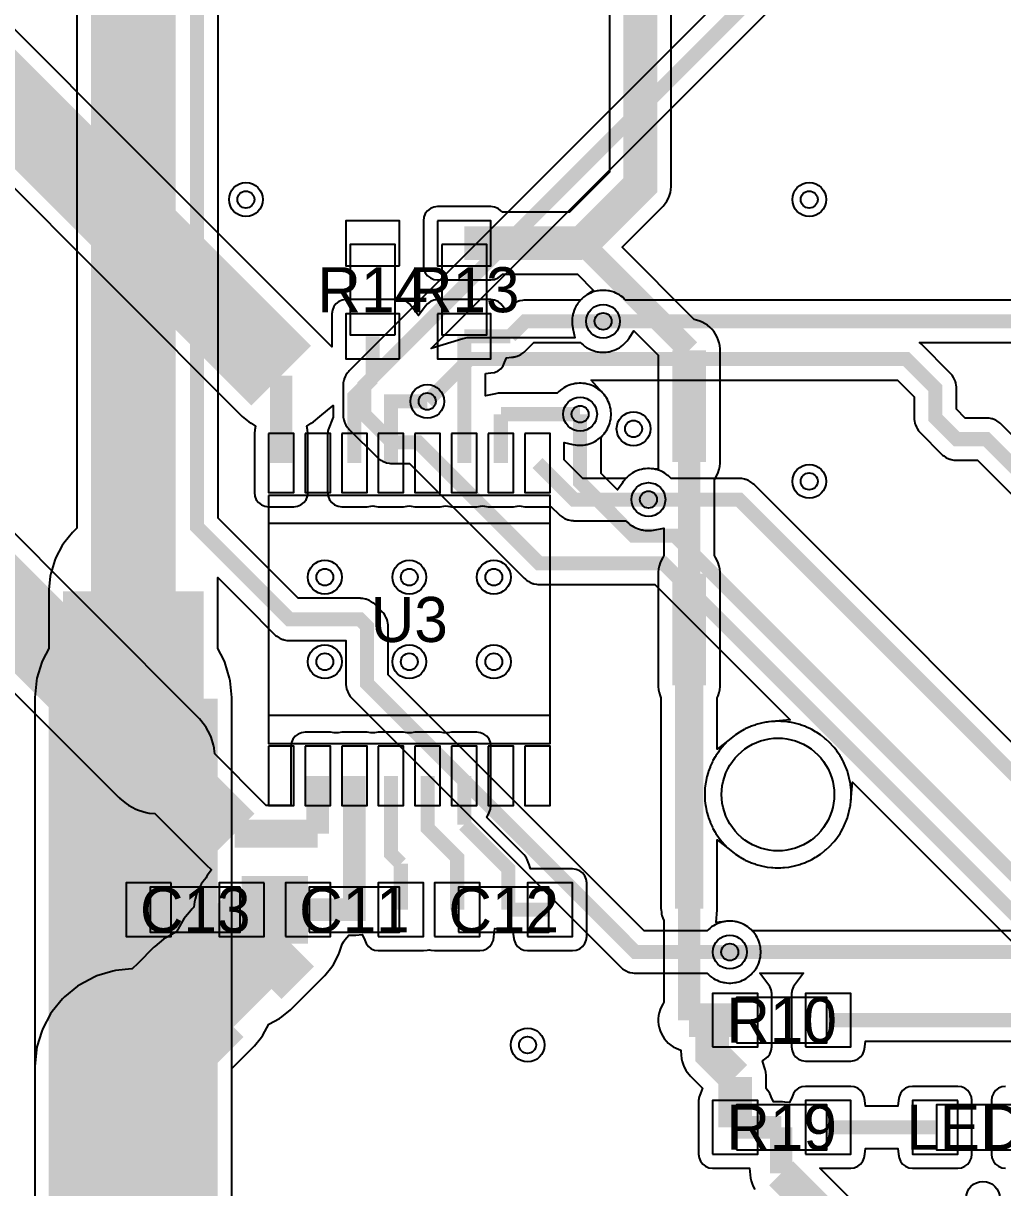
# Model space of a CAD drawing. Header units: millimetres. Extents: x -74 to 74, y -33 to 26.
# Drawn here: x -28.95 to -11.57, y -22.53 to -1.87 of the extents above; entities that cross this region are included whole.
import ezdxf
from ezdxf.enums import TextEntityAlignment as Align

# ---------------------------------------------------------------- set-up
doc = ezdxf.new("R2010")
doc.units = ezdxf.units.MM
for name, color, linetype in [('COBRE_BAIXO', 7, 'Continuous'), ('COBRE_CIMA', 7, 'Continuous'), ('CORPOS_CIMA', 7, 'Continuous'), ('FUROS', 7, 'Continuous'), ('PADS_CIMA', 7, 'Continuous'), ('PLANO_GND_BAIXO', 7, 'Continuous'), ('PLANO_GND_CIMA', 7, 'Continuous'), ('REFS_CIMA', 7, 'Continuous'), ('VIAS', 7, 'Continuous')]:
    doc.layers.add(name, color=color, linetype=linetype)

msp = doc.modelspace()

# ---------------------------------------------------------------- linework, layer by layer
at = {"layer": 'COBRE_BAIXO'}
for points, const_width in [([(-9.01, -20.247), (-9.01, -20.03), (-17.585, -11.455), (-19.793, -11.455), (-21.941, -9.307), (-22.407, -9.307), (-22.9, -8.814), (-22.9, -8.303), (-4.774, 9.823)], 0.25), ([(-16.411, -18.351), (-18.086, -18.351), (-22.85, -13.587), (-22.85, -12.573), (-22.973, -12.45), (-24.226, -12.45), (-25.868, -10.808), (-25.868, 1.93)], 0.25), ([(-27, -11.949), (-27, -0.505)], 1.5), ([(-27, -11.949), (-27, -0.505)], 1.5), ([(-18.66, -7.16), (-9.142, -7.16), (-3.202, -13.1), (18.204, -13.1), (21.376, -16.272)], 0.25), ([(-5.891, -15.217), (-11.857, -9.251), (-12.386, -9.251), (-12.762, -8.875), (-12.762, -8.346), (-13.281, -7.827), (-21.027, -7.827), (-21.781, -8.581)], 0.25), ([(-5.781, -15.327), (-11.857, -9.251), (-12.386, -9.251), (-12.762, -8.875), (-12.762, -8.346), (-13.281, -7.827), (-21.027, -7.827), (-21.781, -8.581)], 0.25), ([(-5.952, -22.753), (-5.952, -22.396), (-17.383, -10.965), (-18.121, -10.965), (-19.068, -10.018), (-19.068, -8.808)], 0.25), ([(-17.855, -10.323), (-16.246, -10.323), (-3.262, -23.307), (-2.988, -23.307), (0.402, -26.697), (0.402, -26.902)], 0.25), ([(-27, -13.856), (-27, -11.949)], 2.5), ([(-27, -13.856), (-27, -11.949)], 2.5), ([(-27, -25.3), (-27, -13.856)], 3), ([(-27, -25.3), (-27, -13.856)], 3)]:
    msp.add_lwpolyline(points, dxfattribs=dict(at, const_width=const_width))
at = {"layer": 'COBRE_CIMA'}
for points, const_width in [([(-21.72, 9.718), (-18.931, 9.718), (-17.999, 8.786), (-17.999, -4.744), (-19.03, -5.775)], 0.6), ([(-24.375, -8.125), (-35.04, 2.54), (-35.6, 2.54)], 1.5), ([(-26.55, -14.9), (-30.6, -10.85), (-30.6, -4.48), (-35.08, 0), (-35.6, 0)], 1.5), ([(-19.03, -5.775), (-21.125, -5.775)], 0.6), ([(-17.132, -7.673), (-19.03, -5.775)], 0.4), ([(-18.66, -7.16), (-20.043, -7.16), (-20.308, -7.425)], 0.25), ([(-22.75, -7.425), (-22.75, -8.167)], 0.25), ([(-21.125, -7.425), (-20.308, -7.425)], 0.25), ([(-21.125, -9.675), (-21.125, -7.425)], 0.25), ([(-17.132, -9.654), (-17.132, -7.673)], 0.6), ([(-24.375, -9.675), (-24.375, -8.125)], 0.4), ([(-23.075, -9.675), (-23.075, -8.492), (-22.75, -8.167)], 0.25), ([(-21.781, -8.581), (-22.425, -8.581), (-22.425, -9.675)], 0.25), ([(-20.475, -8.808), (-19.068, -8.808)], 0.25), ([(-20.475, -9.675), (-20.475, -8.808)], 0.25), ([(-17.132, -11.635), (-17.132, -9.654)], 0.4), ([(-19.825, -9.675), (-19.177, -10.323), (-17.855, -10.323)], 0.25), ([(-17.132, -13.617), (-17.132, -11.635)], 0.6), ([(-17.132, -17.579), (-17.132, -13.617)], 0.5), ([(-25.2, -16.25), (-26.55, -14.9)], 1), ([(-23.075, -15.225), (-23.075, -17.6), (-23.9, -17.6)], 0.4), ([(-23.725, -15.225), (-23.725, -16.25)], 0.4), ([(-22.425, -15.225), (-22.425, -16.608), (-22.25, -16.783)], 0.25), ([(-21.775, -15.225), (-21.775, -16.153), (-21.25, -16.678), (-21.25, -17.6)], 0.25), ([(-21.125, -15.225), (-21.125, -16.092)], 0.25), ([(-23.725, -16.25), (-25.2, -16.25)], 0.5), ([(-21.125, -16.092), (-20.342, -16.875), (-20.342, -17.6)], 0.25), ([(-22.25, -17.6), (-22.25, -16.783)], 0.25), ([(-25.075, -18.475), (-24.5, -17.9)], 2), ([(-25.075, -18.475), (-25.075, -17.6)], 1.2), ([(-23.9, -17.6), (-25.075, -17.6)], 1.2), ([(-25.75, -19.15), (-24.5, -17.9)], 1.5), ([(-19.6, -17.6), (-20.342, -17.6)], 0.25), ([(-17.132, -19.56), (-17.132, -17.579)], 0.4), ([(-26.038, -19.438), (-25.075, -18.475)], 1.5), ([(-27, -20.4), (-25.75, -19.15)], 2), ([(-2.744, -19.69), (-4.083, -18.351), (-16.411, -18.351)], 0.25), ([(-27, -20.4), (-26.038, -19.438)], 2), ([(-27, -25.3), (-27, -20.4)], 3), ([(-27, -25.3), (-27, -20.4)], 3), ([(-16.723, -19.56), (-17.132, -19.56)], 0.6), ([(-16.723, -19.56), (-16.723, -20.16), (-16.315, -20.568)], 0.6), ([(-16.315, -19.56), (-16.723, -19.56)], 0.6), ([(-14.665, -19.56), (-13.923, -19.56)], 0.25), ([(-3.31, -20.256), (-4.006, -19.56), (-13.923, -19.56)], 0.25), ([(-16.315, -21.014), (-16.315, -20.568)], 0.6), ([(-16.315, -21.014), (-16.315, -21.46)], 0.6), ([(-16.315, -21.46), (-15.498, -21.46)], 0.4), ([(-15.498, -22.277), (-15.498, -21.46)], 0.4), ([(-14.665, -21.46), (-12.765, -21.46)], 0.25), ([(-12.955, -23.373), (-14.402, -23.373), (-15.498, -22.277)], 0.6)]:
    msp.add_lwpolyline(points, dxfattribs=dict(at, const_width=const_width))
at = {"layer": 'CORPOS_CIMA'}
for points in [[(-22.35, -7.4), (-22.35, -5.8), (-23.15, -5.8), (-23.15, -7.4)], [(-21.525, -5.8), (-21.525, -7.4), (-20.725, -7.4), (-20.725, -5.8)], [(-24.6, -10.25), (-24.6, -14.65), (-19.6, -14.65), (-19.6, -10.25)], [(-25.1, -17.2), (-26.7, -17.2), (-26.7, -18), (-25.1, -18)], [(-23.875, -18), (-22.275, -18), (-22.275, -17.2), (-23.875, -17.2)], [(-21.225, -18), (-19.625, -18), (-19.625, -17.2), (-21.225, -17.2)], [(-16.29, -19.96), (-14.69, -19.96), (-14.69, -19.16), (-16.29, -19.16)], [(-16.29, -21.86), (-14.69, -21.86), (-14.69, -21.06), (-16.29, -21.06)], [(-11.14, -21.06), (-12.74, -21.06), (-12.74, -21.86), (-11.14, -21.86)]]:
    msp.add_lwpolyline(points, close=True, dxfattribs=at)
at = {"layer": 'FUROS'}
msp.add_lwpolyline([(-14.556, -15.556), (-14.559, -15.634), (-14.568, -15.712), (-14.584, -15.789), (-14.605, -15.865), (-14.632, -15.939), (-14.665, -16.01), (-14.703, -16.078), (-14.747, -16.144), (-14.796, -16.205), (-14.849, -16.263), (-14.907, -16.316), (-14.968, -16.365), (-15.034, -16.409), (-15.102, -16.447), (-15.173, -16.48), (-15.247, -16.507), (-15.323, -16.528), (-15.4, -16.544), (-15.478, -16.553), (-15.556, -16.556), (-15.634, -16.553), (-15.712, -16.544), (-15.789, -16.528), (-15.865, -16.507), (-15.939, -16.48), (-16.01, -16.447), (-16.078, -16.409), (-16.144, -16.365), (-16.205, -16.316), (-16.263, -16.263), (-16.316, -16.205), (-16.365, -16.144), (-16.409, -16.078), (-16.447, -16.01), (-16.48, -15.939), (-16.507, -15.865), (-16.528, -15.789), (-16.544, -15.712), (-16.553, -15.634), (-16.556, -15.556), (-16.553, -15.478), (-16.544, -15.4), (-16.528, -15.323), (-16.507, -15.247), (-16.48, -15.173), (-16.447, -15.102), (-16.409, -15.034), (-16.365, -14.968), (-16.316, -14.907), (-16.263, -14.849), (-16.205, -14.796), (-16.144, -14.747), (-16.078, -14.703), (-16.01, -14.665), (-15.939, -14.632), (-15.865, -14.605), (-15.789, -14.584), (-15.712, -14.568), (-15.634, -14.559), (-15.556, -14.556), (-15.478, -14.559), (-15.4, -14.568), (-15.323, -14.584), (-15.247, -14.605), (-15.173, -14.632), (-15.102, -14.665), (-15.034, -14.703), (-14.968, -14.747), (-14.907, -14.796), (-14.849, -14.849), (-14.796, -14.907), (-14.747, -14.968), (-14.703, -15.034), (-14.665, -15.102), (-14.632, -15.173), (-14.605, -15.247), (-14.584, -15.323), (-14.568, -15.4), (-14.559, -15.478)], close=True, dxfattribs=at)
at = {"layer": 'PADS_CIMA'}
for points in [[(-22.275, -6.175), (-22.275, -5.375), (-23.225, -5.375), (-23.225, -6.175)], [(-21.6, -5.375), (-21.6, -6.175), (-20.65, -6.175), (-20.65, -5.375)], [(-22.275, -7.825), (-22.275, -7.025), (-23.225, -7.025), (-23.225, -7.825)], [(-21.6, -7.025), (-21.6, -7.825), (-20.65, -7.825), (-20.65, -7.025)], [(-24.6, -9.15), (-24.6, -10.2), (-24.15, -10.2), (-24.15, -9.15)], [(-23.95, -9.15), (-23.95, -10.2), (-23.5, -10.2), (-23.5, -9.15)], [(-23.3, -9.15), (-23.3, -10.2), (-22.85, -10.2), (-22.85, -9.15)], [(-22.65, -9.15), (-22.65, -10.2), (-22.2, -10.2), (-22.2, -9.15)], [(-22, -9.15), (-22, -10.2), (-21.55, -10.2), (-21.55, -9.15)], [(-21.35, -9.15), (-21.35, -10.2), (-20.9, -10.2), (-20.9, -9.15)], [(-20.7, -9.15), (-20.7, -10.2), (-20.25, -10.2), (-20.25, -9.15)], [(-20.05, -9.15), (-20.05, -10.2), (-19.6, -10.2), (-19.6, -9.15)], [(-24.6, -10.75), (-24.6, -14.15), (-19.6, -14.15), (-19.6, -10.75)], [(-24.6, -14.7), (-24.6, -15.75), (-24.15, -15.75), (-24.15, -14.7)], [(-23.95, -14.7), (-23.95, -15.75), (-23.5, -15.75), (-23.5, -14.7)], [(-23.3, -14.7), (-23.3, -15.75), (-22.85, -15.75), (-22.85, -14.7)], [(-22.65, -14.7), (-22.65, -15.75), (-22.2, -15.75), (-22.2, -14.7)], [(-22, -14.7), (-22, -15.75), (-21.55, -15.75), (-21.55, -14.7)], [(-21.35, -14.7), (-21.35, -15.75), (-20.9, -15.75), (-20.9, -14.7)], [(-20.7, -14.7), (-20.7, -15.75), (-20.25, -15.75), (-20.25, -14.7)], [(-20.05, -14.7), (-20.05, -15.75), (-19.6, -15.75), (-19.6, -14.7)], [(-26.325, -17.125), (-27.125, -17.125), (-27.125, -18.075), (-26.325, -18.075)], [(-24.675, -17.125), (-25.475, -17.125), (-25.475, -18.075), (-24.675, -18.075)], [(-24.3, -18.075), (-23.5, -18.075), (-23.5, -17.125), (-24.3, -17.125)], [(-22.65, -18.075), (-21.85, -18.075), (-21.85, -17.125), (-22.65, -17.125)], [(-21.65, -18.075), (-20.85, -18.075), (-20.85, -17.125), (-21.65, -17.125)], [(-20, -18.075), (-19.2, -18.075), (-19.2, -17.125), (-20, -17.125)], [(-16.715, -20.035), (-15.915, -20.035), (-15.915, -19.085), (-16.715, -19.085)], [(-15.065, -20.035), (-14.265, -20.035), (-14.265, -19.085), (-15.065, -19.085)], [(-16.715, -21.935), (-15.915, -21.935), (-15.915, -20.985), (-16.715, -20.985)], [(-15.065, -21.935), (-14.265, -21.935), (-14.265, -20.985), (-15.065, -20.985)], [(-12.365, -20.985), (-13.165, -20.985), (-13.165, -21.935), (-12.365, -21.935)]]:
    msp.add_lwpolyline(points, close=True, dxfattribs=at)
at = {"layer": 'PLANO_GND_BAIXO'}
for points in [[(-9.142, -6.785), (-18.254, -6.785), (-18.283, -6.76), (-18.306, -6.74), (-18.312, -6.734), (-18.312, -6.734), (-18.338, -6.714), (-18.371, -6.692), (-18.399, -6.676), (-18.435, -6.659), (-18.465, -6.646), (-18.502, -6.633), (-18.534, -6.625), (-18.534, -6.625), (-18.553, -6.621), (-18.572, -6.617), (-18.572, -6.617), (-18.604, -6.613), (-18.605, -6.613), (-18.644, -6.611), (-18.676, -6.611), (-18.715, -6.613), (-18.716, -6.613), (-18.748, -6.617), (-18.748, -6.617), (-18.767, -6.621), (-18.786, -6.625), (-18.786, -6.625), (-18.818, -6.633), (-18.855, -6.646), (-18.885, -6.659), (-18.921, -6.676), (-18.949, -6.692), (-18.982, -6.714), (-19.008, -6.734), (-19.037, -6.76), (-19.06, -6.783), (-19.086, -6.812), (-19.106, -6.838), (-19.128, -6.871), (-19.144, -6.899), (-19.161, -6.935), (-19.174, -6.965), (-19.186, -7.002), (-19.195, -7.034), (-19.195, -7.034), (-19.199, -7.053), (-19.203, -7.072), (-19.203, -7.072), (-19.207, -7.104), (-19.207, -7.104), (-19.209, -7.144), (-19.209, -7.176), (-19.207, -7.215), (-19.207, -7.216), (-19.203, -7.248), (-19.195, -7.286), (-19.195, -7.287), (-19.162, -7.452), (-21.027, -7.452), (-21.027, -7.452), (-21.039, -7.453), (-21.052, -7.453), (-21.052, -7.453), (-21.076, -7.456), (-21.076, -7.456), (-21.124, -7.465), (-21.124, -7.465), (-21.127, -7.466), (-21.147, -7.472), (-21.148, -7.473), (-21.712, -7.645), (-4.796, 9.271)], [(-25.25, -23.967), (-25.25, -13.856), (-25.25, -13.856), (-25.251, -13.832), (-25.251, -13.832), (-25.28, -13.539), (-25.29, -13.491), (-25.29, -13.491), (-25.375, -13.209), (-25.394, -13.164), (-25.5, -12.965), (-25.5, -11.949), (-25.5, -11.706), (-25.002, -12.205), (-24.491, -12.715), (-24.491, -12.715), (-24.473, -12.732), (-24.454, -12.747), (-24.454, -12.747), (-24.413, -12.774), (-24.392, -12.786), (-24.346, -12.805), (-24.346, -12.805), (-24.336, -12.808), (-24.323, -12.812), (-24.323, -12.812), (-24.275, -12.821), (-24.275, -12.821), (-24.251, -12.824), (-24.25, -12.824), (-24.238, -12.824), (-24.226, -12.825), (-24.226, -12.825), (-23.225, -12.825), (-23.225, -13.587), (-23.225, -13.587), (-23.224, -13.599), (-23.224, -13.611), (-23.224, -13.612), (-23.221, -13.636), (-23.221, -13.636), (-23.212, -13.684), (-23.212, -13.684), (-23.208, -13.697), (-23.205, -13.707), (-23.205, -13.707), (-23.186, -13.753), (-23.174, -13.774), (-23.147, -13.815), (-23.147, -13.815), (-23.132, -13.834), (-23.115, -13.852), (-23.115, -13.852), (-18.351, -18.616), (-18.351, -18.616), (-18.333, -18.633), (-18.314, -18.648), (-18.314, -18.648), (-18.273, -18.675), (-18.252, -18.687), (-18.206, -18.706), (-18.206, -18.706), (-18.196, -18.709), (-18.183, -18.713), (-18.183, -18.713), (-18.135, -18.722), (-18.135, -18.722), (-18.111, -18.725), (-18.11, -18.725), (-18.098, -18.725), (-18.086, -18.726), (-18.086, -18.726), (-16.817, -18.726), (-16.788, -18.751), (-16.765, -18.771), (-16.759, -18.777), (-16.759, -18.777), (-16.733, -18.797), (-16.7, -18.819), (-16.672, -18.835), (-16.636, -18.852), (-16.606, -18.865), (-16.569, -18.878), (-16.537, -18.886), (-16.537, -18.886), (-16.518, -18.89), (-16.499, -18.894), (-16.499, -18.894), (-16.467, -18.898), (-16.466, -18.898), (-16.427, -18.901), (-16.395, -18.901), (-16.355, -18.898), (-16.355, -18.898), (-16.323, -18.894), (-16.323, -18.894), (-16.304, -18.89), (-16.285, -18.886), (-16.285, -18.886), (-16.253, -18.878), (-16.216, -18.865), (-16.186, -18.852), (-16.15, -18.835), (-16.122, -18.819), (-16.09, -18.797), (-16.064, -18.777), (-16.034, -18.751), (-16.011, -18.728), (-15.985, -18.698), (-15.965, -18.672), (-15.943, -18.64), (-15.927, -18.612), (-15.91, -18.576), (-15.897, -18.546), (-15.884, -18.509), (-15.876, -18.477), (-15.876, -18.477), (-15.872, -18.458), (-15.868, -18.439), (-15.868, -18.439), (-15.864, -18.407), (-15.864, -18.407), (-15.861, -18.367), (-15.861, -18.335), (-15.864, -18.296), (-15.864, -18.295), (-15.868, -18.263), (-15.868, -18.263), (-15.872, -18.244), (-15.876, -18.225), (-15.876, -18.225), (-15.884, -18.193), (-15.897, -18.156), (-15.91, -18.126), (-15.927, -18.09), (-15.943, -18.062), (-15.965, -18.029), (-15.985, -18.003), (-16.011, -17.974), (-16.034, -17.951), (-16.064, -17.925), (-16.09, -17.905), (-16.122, -17.883), (-16.15, -17.867), (-16.186, -17.85), (-16.216, -17.837), (-16.253, -17.825), (-16.285, -17.816), (-16.285, -17.816), (-16.304, -17.812), (-16.323, -17.808), (-16.323, -17.808), (-16.355, -17.804), (-16.355, -17.804), (-16.395, -17.802), (-16.427, -17.802), (-16.466, -17.804), (-16.467, -17.804), (-16.499, -17.808), (-16.499, -17.808), (-16.518, -17.812), (-16.537, -17.816), (-16.537, -17.816), (-16.569, -17.825), (-16.606, -17.837), (-16.636, -17.85), (-16.672, -17.867), (-16.7, -17.883), (-16.733, -17.905), (-16.759, -17.925), (-16.759, -17.925), (-16.765, -17.931), (-16.788, -17.951), (-16.817, -17.976), (-17.931, -17.976), (-22.475, -13.432), (-22.475, -12.573), (-22.475, -12.573), (-22.476, -12.561), (-22.476, -12.549), (-22.476, -12.548), (-22.479, -12.524), (-22.479, -12.524), (-22.488, -12.476), (-22.488, -12.476), (-22.492, -12.463), (-22.495, -12.453), (-22.495, -12.453), (-22.514, -12.407), (-22.514, -12.407), (-22.526, -12.386), (-22.526, -12.385), (-22.547, -12.345), (-22.585, -12.308), (-22.708, -12.185), (-22.708, -12.185), (-22.726, -12.168), (-22.745, -12.153), (-22.745, -12.153), (-22.786, -12.126), (-22.807, -12.114), (-22.853, -12.095), (-22.853, -12.095), (-22.863, -12.092), (-22.876, -12.088), (-22.876, -12.088), (-22.924, -12.079), (-22.924, -12.079), (-22.948, -12.076), (-22.948, -12.076), (-22.961, -12.076), (-22.973, -12.075), (-22.973, -12.075), (-24.071, -12.075), (-25.493, -10.653), (-25.493, 1.524)], [(-14.486, 0.641), (-23.165, -8.038), (-23.165, -8.038), (-23.182, -8.056), (-23.197, -8.075), (-23.197, -8.075), (-23.224, -8.116), (-23.236, -8.137), (-23.255, -8.183), (-23.255, -8.183), (-23.258, -8.193), (-23.262, -8.206), (-23.262, -8.206), (-23.271, -8.254), (-23.271, -8.254), (-23.274, -8.278), (-23.274, -8.278), (-23.274, -8.291), (-23.275, -8.303), (-23.275, -8.303), (-23.275, -8.814), (-23.275, -8.814), (-23.274, -8.826), (-23.274, -8.838), (-23.274, -8.839), (-23.271, -8.863), (-23.271, -8.863), (-23.262, -8.911), (-23.262, -8.911), (-23.258, -8.924), (-23.255, -8.934), (-23.255, -8.934), (-23.236, -8.98), (-23.224, -9.001), (-23.197, -9.042), (-23.197, -9.042), (-23.182, -9.061), (-23.165, -9.079), (-23.165, -9.079), (-22.672, -9.572), (-22.672, -9.572), (-22.654, -9.589), (-22.635, -9.604), (-22.635, -9.604), (-22.594, -9.631), (-22.573, -9.643), (-22.527, -9.662), (-22.527, -9.662), (-22.517, -9.665), (-22.504, -9.669), (-22.504, -9.669), (-22.456, -9.678), (-22.456, -9.678), (-22.432, -9.681), (-22.431, -9.681), (-22.419, -9.681), (-22.407, -9.682), (-22.407, -9.682), (-22.096, -9.682), (-20.058, -11.72), (-20.058, -11.72), (-20.04, -11.737), (-20.021, -11.752), (-20.021, -11.752), (-19.98, -11.779), (-19.959, -11.791), (-19.913, -11.81), (-19.913, -11.81), (-19.903, -11.813), (-19.89, -11.817), (-19.89, -11.817), (-19.842, -11.826), (-19.842, -11.826), (-19.818, -11.829), (-19.817, -11.829), (-19.805, -11.829), (-19.793, -11.83), (-19.793, -11.83), (-17.74, -11.83), (-15.337, -14.233), (-15.665, -14.261), (-15.669, -14.261), (-15.67, -14.261), (-15.722, -14.267), (-15.748, -14.27), (-15.748, -14.27), (-15.771, -14.274), (-15.848, -14.289), (-15.848, -14.289), (-15.871, -14.295), (-15.871, -14.295), (-15.946, -14.316), (-15.947, -14.316), (-15.969, -14.323), (-16.043, -14.351), (-16.043, -14.351), (-16.052, -14.354), (-16.065, -14.36), (-16.136, -14.393), (-16.157, -14.403), (-16.225, -14.442), (-16.225, -14.442), (-16.233, -14.447), (-16.245, -14.454), (-16.245, -14.454), (-16.31, -14.498), (-16.33, -14.511), (-16.391, -14.56), (-16.409, -14.575), (-16.409, -14.575), (-16.413, -14.579), (-16.467, -14.629), (-16.467, -14.629), (-16.483, -14.645), (-16.483, -14.645), (-16.533, -14.698), (-16.537, -14.703), (-16.537, -14.703), (-16.552, -14.721), (-16.601, -14.782), (-16.614, -14.802), (-16.658, -14.867), (-16.658, -14.867), (-16.666, -14.879), (-16.67, -14.887), (-16.67, -14.887), (-16.709, -14.955), (-16.719, -14.976), (-16.752, -15.047), (-16.758, -15.06), (-16.761, -15.069), (-16.761, -15.069), (-16.788, -15.143), (-16.796, -15.165), (-16.796, -15.166), (-16.817, -15.241), (-16.817, -15.241), (-16.823, -15.264), (-16.823, -15.264), (-16.838, -15.341), (-16.842, -15.364), (-16.842, -15.364), (-16.851, -15.442), (-16.853, -15.466), (-16.853, -15.466), (-16.854, -15.505), (-16.856, -15.544), (-16.856, -15.544), (-16.856, -15.568), (-16.856, -15.568), (-16.854, -15.607), (-16.853, -15.646), (-16.853, -15.646), (-16.851, -15.67), (-16.842, -15.748), (-16.842, -15.748), (-16.838, -15.771), (-16.823, -15.848), (-16.823, -15.848), (-16.817, -15.871), (-16.817, -15.871), (-16.796, -15.946), (-16.796, -15.947), (-16.788, -15.969), (-16.761, -16.043), (-16.761, -16.043), (-16.758, -16.052), (-16.752, -16.065), (-16.719, -16.136), (-16.709, -16.157), (-16.67, -16.225), (-16.67, -16.225), (-16.666, -16.233), (-16.658, -16.245), (-16.658, -16.245), (-16.614, -16.31), (-16.601, -16.33), (-16.552, -16.391), (-16.537, -16.409), (-16.537, -16.409), (-16.533, -16.413), (-16.483, -16.467), (-16.483, -16.467), (-16.467, -16.483), (-16.467, -16.483), (-16.413, -16.533), (-16.409, -16.537), (-16.409, -16.537), (-16.391, -16.552), (-16.33, -16.601), (-16.31, -16.614), (-16.245, -16.658), (-16.245, -16.658), (-16.233, -16.666), (-16.225, -16.67), (-16.225, -16.67), (-16.157, -16.709), (-16.136, -16.719), (-16.065, -16.752), (-16.052, -16.758), (-16.043, -16.761), (-16.043, -16.761), (-15.969, -16.788), (-15.947, -16.796), (-15.946, -16.796), (-15.871, -16.817), (-15.871, -16.817), (-15.848, -16.823), (-15.848, -16.823), (-15.771, -16.838), (-15.748, -16.842), (-15.748, -16.842), (-15.67, -16.851), (-15.646, -16.853), (-15.646, -16.853), (-15.607, -16.854), (-15.568, -16.856), (-15.568, -16.856), (-15.544, -16.856), (-15.544, -16.856), (-15.505, -16.854), (-15.466, -16.853), (-15.466, -16.853), (-15.442, -16.851), (-15.364, -16.842), (-15.364, -16.842), (-15.341, -16.838), (-15.264, -16.823), (-15.264, -16.823), (-15.241, -16.817), (-15.241, -16.817), (-15.166, -16.796), (-15.165, -16.796), (-15.143, -16.788), (-15.069, -16.761), (-15.069, -16.761), (-15.06, -16.758), (-15.047, -16.752), (-14.976, -16.719), (-14.955, -16.709), (-14.887, -16.67), (-14.887, -16.67), (-14.879, -16.666), (-14.867, -16.658), (-14.867, -16.658), (-14.802, -16.614), (-14.782, -16.601), (-14.721, -16.552), (-14.703, -16.537), (-14.703, -16.537), (-14.698, -16.533), (-14.645, -16.483), (-14.645, -16.483), (-14.629, -16.467), (-14.629, -16.467), (-14.579, -16.413), (-14.575, -16.409), (-14.575, -16.409), (-14.56, -16.391), (-14.511, -16.33), (-14.498, -16.31), (-14.454, -16.245), (-14.454, -16.245), (-14.447, -16.233), (-14.442, -16.225), (-14.442, -16.225), (-14.403, -16.157), (-14.393, -16.136), (-14.36, -16.065), (-14.354, -16.052), (-14.351, -16.043), (-14.351, -16.043), (-14.323, -15.969), (-14.316, -15.947), (-14.316, -15.946), (-14.295, -15.871), (-14.295, -15.871), (-14.289, -15.848), (-14.289, -15.848), (-14.274, -15.771), (-14.27, -15.748), (-14.27, -15.748), (-14.261, -15.669), (-14.233, -15.338), (-9.529, -20.041)], [(-28, -0.505), (-28, -10.829), (-28.043, -10.871), (-28.077, -10.906), (-28.077, -10.906), (-28.077, -10.906), (-28.233, -11.096), (-28.26, -11.136), (-28.375, -11.352), (-28.394, -11.398), (-28.465, -11.632), (-28.465, -11.632), (-28.475, -11.68), (-28.499, -11.924), (-28.499, -11.924), (-28.5, -11.949), (-28.5, -11.949), (-28.5, -12.965), (-28.606, -13.164), (-28.625, -13.209), (-28.71, -13.491), (-28.71, -13.491), (-28.72, -13.539), (-28.749, -13.832), (-28.749, -13.832), (-28.75, -13.856), (-28.75, -13.856), (-28.75, -23.967)], [(-5.891, -14.687), (-11.592, -8.986), (-11.592, -8.986), (-11.61, -8.969), (-11.629, -8.954), (-11.629, -8.954), (-11.67, -8.927), (-11.691, -8.915), (-11.737, -8.896), (-11.737, -8.896), (-11.747, -8.893), (-11.76, -8.889), (-11.76, -8.889), (-11.808, -8.88), (-11.808, -8.88), (-11.832, -8.877), (-11.832, -8.877), (-11.845, -8.877), (-11.857, -8.876), (-11.857, -8.876), (-12.231, -8.876), (-12.387, -8.72), (-12.387, -8.346), (-12.387, -8.346), (-12.388, -8.334), (-12.388, -8.322), (-12.388, -8.321), (-12.391, -8.297), (-12.391, -8.297), (-12.4, -8.249), (-12.4, -8.249), (-12.404, -8.236), (-12.407, -8.226), (-12.407, -8.226), (-12.426, -8.18), (-12.438, -8.159), (-12.465, -8.118), (-12.465, -8.118), (-12.48, -8.099), (-12.497, -8.081), (-12.497, -8.081), (-13.016, -7.562), (-13.043, -7.535), (-9.297, -7.535)], [(-3.545, -22.494), (-15.981, -10.058), (-15.981, -10.058), (-15.999, -10.041), (-16.018, -10.026), (-16.018, -10.026), (-16.059, -9.999), (-16.08, -9.987), (-16.126, -9.968), (-16.126, -9.968), (-16.136, -9.965), (-16.149, -9.961), (-16.149, -9.961), (-16.197, -9.952), (-16.197, -9.952), (-16.221, -9.949), (-16.221, -9.949), (-16.234, -9.949), (-16.246, -9.948), (-16.246, -9.948), (-17.449, -9.948), (-17.478, -9.923), (-17.501, -9.903), (-17.507, -9.897), (-17.508, -9.897), (-17.534, -9.877), (-17.566, -9.855), (-17.594, -9.839), (-17.63, -9.822), (-17.66, -9.809), (-17.697, -9.796), (-17.729, -9.788), (-17.729, -9.788), (-17.748, -9.784), (-17.767, -9.78), (-17.767, -9.78), (-17.799, -9.776), (-17.799, -9.776), (-17.839, -9.774), (-17.871, -9.774), (-17.91, -9.776), (-17.911, -9.776), (-17.943, -9.78), (-17.943, -9.78), (-17.962, -9.784), (-17.981, -9.788), (-17.981, -9.788), (-18.013, -9.796), (-18.05, -9.809), (-18.08, -9.822), (-18.116, -9.839), (-18.144, -9.855), (-18.177, -9.877), (-18.203, -9.897), (-18.232, -9.923), (-18.255, -9.946), (-18.281, -9.976), (-18.301, -10.002), (-18.301, -10.002), (-18.323, -10.034), (-18.323, -10.036), (-18.402, -10.153), (-18.552, -10.004), (-18.693, -9.863), (-18.693, -9.214), (-18.668, -9.185), (-18.648, -9.162), (-18.642, -9.156), (-18.642, -9.155), (-18.622, -9.13), (-18.6, -9.097), (-18.584, -9.069), (-18.567, -9.033), (-18.554, -9.003), (-18.541, -8.966), (-18.533, -8.934), (-18.533, -8.934), (-18.529, -8.915), (-18.525, -8.896), (-18.525, -8.896), (-18.521, -8.864), (-18.521, -8.864), (-18.518, -8.824), (-18.518, -8.792), (-18.521, -8.752), (-18.521, -8.752), (-18.525, -8.72), (-18.525, -8.72), (-18.529, -8.701), (-18.533, -8.682), (-18.533, -8.682), (-18.541, -8.65), (-18.554, -8.613), (-18.567, -8.583), (-18.584, -8.547), (-18.6, -8.519), (-18.622, -8.486), (-18.642, -8.461), (-18.642, -8.46), (-18.668, -8.431), (-18.669, -8.43), (-18.869, -8.202), (-13.436, -8.202), (-13.436, -8.202), (-13.137, -8.501), (-13.137, -8.875), (-13.137, -8.875), (-13.136, -8.887), (-13.136, -8.899), (-13.136, -8.9), (-13.133, -8.924), (-13.133, -8.924), (-13.124, -8.972), (-13.124, -8.972), (-13.12, -8.985), (-13.117, -8.995), (-13.117, -8.995), (-13.098, -9.041), (-13.086, -9.062), (-13.059, -9.103), (-13.059, -9.103), (-13.044, -9.122), (-13.027, -9.14), (-13.027, -9.14), (-12.651, -9.516), (-12.651, -9.516), (-12.633, -9.533), (-12.614, -9.548), (-12.614, -9.548), (-12.573, -9.575), (-12.552, -9.587), (-12.506, -9.606), (-12.506, -9.606), (-12.496, -9.609), (-12.483, -9.613), (-12.483, -9.613), (-12.435, -9.622), (-12.435, -9.622), (-12.411, -9.625), (-12.411, -9.625), (-12.398, -9.625), (-12.386, -9.626), (-12.386, -9.626), (-12.012, -9.626), (-8.318, -13.32)]]:
    msp.add_lwpolyline(points, dxfattribs=at)
at = {"layer": 'PLANO_GND_CIMA'}
for points in [[(-4.083, -17.976), (-16.005, -17.976), (-16.034, -17.951), (-16.057, -17.931), (-16.063, -17.925), (-16.064, -17.925), (-16.09, -17.905), (-16.122, -17.883), (-16.15, -17.867), (-16.186, -17.85), (-16.216, -17.837), (-16.253, -17.825), (-16.285, -17.816), (-16.285, -17.816), (-16.304, -17.812), (-16.323, -17.808), (-16.323, -17.808), (-16.355, -17.804), (-16.355, -17.804), (-16.395, -17.802), (-16.427, -17.802), (-16.466, -17.804), (-16.484, -17.806), (-16.655, -17.828), (-16.633, -17.603), (-16.632, -17.579), (-16.632, -17.579), (-16.632, -16.362), (-16.392, -16.552), (-16.391, -16.552), (-16.33, -16.601), (-16.31, -16.614), (-16.245, -16.658), (-16.245, -16.658), (-16.233, -16.666), (-16.225, -16.67), (-16.225, -16.67), (-16.157, -16.709), (-16.136, -16.719), (-16.065, -16.752), (-16.052, -16.758), (-16.043, -16.761), (-16.043, -16.761), (-15.969, -16.788), (-15.947, -16.796), (-15.946, -16.796), (-15.871, -16.817), (-15.871, -16.817), (-15.848, -16.823), (-15.848, -16.823), (-15.771, -16.838), (-15.748, -16.842), (-15.748, -16.842), (-15.67, -16.851), (-15.646, -16.853), (-15.646, -16.853), (-15.607, -16.854), (-15.568, -16.856), (-15.568, -16.856), (-15.544, -16.856), (-15.544, -16.856), (-15.505, -16.854), (-15.466, -16.853), (-15.466, -16.853), (-15.442, -16.851), (-15.364, -16.842), (-15.364, -16.842), (-15.341, -16.838), (-15.264, -16.823), (-15.264, -16.823), (-15.241, -16.817), (-15.241, -16.817), (-15.166, -16.796), (-15.165, -16.796), (-15.143, -16.788), (-15.069, -16.761), (-15.069, -16.761), (-15.06, -16.758), (-15.047, -16.752), (-14.976, -16.719), (-14.955, -16.709), (-14.887, -16.67), (-14.887, -16.67), (-14.879, -16.666), (-14.867, -16.658), (-14.867, -16.658), (-14.802, -16.614), (-14.782, -16.601), (-14.721, -16.552), (-14.703, -16.537), (-14.703, -16.537), (-14.698, -16.533), (-14.645, -16.483), (-14.645, -16.483), (-14.629, -16.467), (-14.629, -16.467), (-14.579, -16.413), (-14.575, -16.409), (-14.575, -16.409), (-14.56, -16.391), (-14.511, -16.33), (-14.498, -16.31), (-14.454, -16.245), (-14.454, -16.245), (-14.447, -16.233), (-14.442, -16.225), (-14.442, -16.225), (-14.403, -16.157), (-14.393, -16.136), (-14.36, -16.065), (-14.354, -16.052), (-14.351, -16.043), (-14.351, -16.043), (-14.323, -15.969), (-14.316, -15.947), (-14.316, -15.946), (-14.295, -15.871), (-14.295, -15.871), (-14.289, -15.848), (-14.289, -15.848), (-14.274, -15.771), (-14.27, -15.748), (-14.27, -15.748), (-14.261, -15.67), (-14.259, -15.646), (-14.259, -15.646), (-14.258, -15.607), (-14.256, -15.568), (-14.256, -15.568), (-14.256, -15.544), (-14.256, -15.544), (-14.258, -15.505), (-14.259, -15.466), (-14.259, -15.466), (-14.261, -15.442), (-14.27, -15.364), (-14.27, -15.364), (-14.274, -15.341), (-14.289, -15.264), (-14.289, -15.264), (-14.295, -15.241), (-14.295, -15.241), (-14.316, -15.166), (-14.316, -15.165), (-14.323, -15.143), (-14.351, -15.069), (-14.351, -15.069), (-14.354, -15.06), (-14.36, -15.047), (-14.393, -14.976), (-14.403, -14.955), (-14.442, -14.887), (-14.442, -14.887), (-14.447, -14.879), (-14.454, -14.867), (-14.454, -14.867), (-14.498, -14.802), (-14.511, -14.782), (-14.56, -14.721), (-14.575, -14.703), (-14.575, -14.703), (-14.579, -14.698), (-14.629, -14.645), (-14.629, -14.645), (-14.645, -14.629), (-14.645, -14.629), (-14.698, -14.579), (-14.703, -14.575), (-14.703, -14.575), (-14.721, -14.56), (-14.782, -14.511), (-14.802, -14.498), (-14.867, -14.454), (-14.867, -14.454), (-14.879, -14.447), (-14.887, -14.442), (-14.887, -14.442), (-14.955, -14.403), (-14.976, -14.393), (-15.047, -14.36), (-15.06, -14.354), (-15.069, -14.351), (-15.069, -14.351), (-15.143, -14.323), (-15.165, -14.316), (-15.166, -14.316), (-15.241, -14.295), (-15.241, -14.295), (-15.264, -14.289), (-15.264, -14.289), (-15.341, -14.274), (-15.364, -14.27), (-15.364, -14.27), (-15.442, -14.261), (-15.466, -14.259), (-15.466, -14.259), (-15.505, -14.258), (-15.544, -14.256), (-15.544, -14.256), (-15.568, -14.256), (-15.568, -14.256), (-15.607, -14.258), (-15.646, -14.259), (-15.646, -14.259), (-15.67, -14.261), (-15.748, -14.27), (-15.748, -14.27), (-15.771, -14.274), (-15.848, -14.289), (-15.848, -14.289), (-15.871, -14.295), (-15.871, -14.295), (-15.946, -14.316), (-15.947, -14.316), (-15.969, -14.323), (-16.043, -14.351), (-16.043, -14.351), (-16.052, -14.354), (-16.065, -14.36), (-16.136, -14.393), (-16.157, -14.403), (-16.225, -14.442), (-16.225, -14.442), (-16.233, -14.447), (-16.245, -14.454), (-16.245, -14.454), (-16.31, -14.498), (-16.33, -14.511), (-16.391, -14.56), (-16.392, -14.56), (-16.632, -14.75), (-16.632, -13.844), (-16.632, -13.843), (-16.616, -13.804), (-16.599, -13.748), (-16.599, -13.748), (-16.589, -13.7), (-16.583, -13.641), (-16.582, -13.617), (-16.582, -13.616), (-16.582, -11.635), (-16.582, -11.635), (-16.583, -11.611), (-16.589, -11.552), (-16.589, -11.552), (-16.599, -11.504), (-16.616, -11.448), (-16.634, -11.403), (-16.662, -11.351), (-16.682, -11.314), (-16.682, -9.976), (-16.662, -9.939), (-16.634, -9.887), (-16.616, -9.841), (-16.599, -9.785), (-16.589, -9.737), (-16.589, -9.737), (-16.583, -9.679), (-16.582, -9.654), (-16.582, -9.654), (-16.582, -7.673), (-16.582, -7.673), (-16.583, -7.649), (-16.589, -7.59), (-16.599, -7.542), (-16.616, -7.486), (-16.634, -7.44), (-16.662, -7.388), (-16.662, -7.388), (-16.689, -7.348), (-16.727, -7.302), (-16.761, -7.268), (-16.807, -7.23), (-16.847, -7.203), (-16.848, -7.203), (-16.899, -7.175), (-16.945, -7.157), (-17.001, -7.139), (-17.041, -7.127), (-18.323, -5.846), (-17.61, -5.133), (-17.61, -5.133), (-17.594, -5.115), (-17.594, -5.115), (-17.556, -5.069), (-17.529, -5.029), (-17.529, -5.029), (-17.501, -4.977), (-17.483, -4.931), (-17.465, -4.875), (-17.456, -4.827), (-17.45, -4.769), (-17.449, -4.744), (-17.449, -4.744), (-17.449, 8.786)], [(-18.549, 4.735), (-18.549, -4.516), (-19.258, -5.225), (-20.438, -5.225), (-20.473, -5.199), (-20.473, -5.198), (-20.525, -5.159), (-20.525, -5.159), (-20.585, -5.133), (-20.65, -5.125), (-21.6, -5.125), (-21.665, -5.133), (-21.725, -5.159), (-21.777, -5.198), (-21.817, -5.25), (-21.841, -5.31), (-21.85, -5.375), (-21.85, -6.175), (-21.841, -6.24), (-21.817, -6.3), (-21.777, -6.352), (-21.725, -6.391), (-21.665, -6.417), (-21.6, -6.425), (-20.65, -6.425), (-20.585, -6.417), (-20.525, -6.391), (-20.525, -6.391), (-20.473, -6.352), (-20.473, -6.351), (-20.438, -6.325), (-19.116, -6.325), (-18.829, -6.612), (-18.948, -6.692), (-18.949, -6.692), (-18.982, -6.714), (-18.982, -6.714), (-19.008, -6.734), (-19.008, -6.734), (-19.014, -6.74), (-19.037, -6.76), (-19.066, -6.785), (-20.043, -6.785), (-20.043, -6.785), (-20.055, -6.786), (-20.067, -6.786), (-20.068, -6.786), (-20.092, -6.789), (-20.092, -6.789), (-20.14, -6.798), (-20.14, -6.798), (-20.153, -6.802), (-20.163, -6.805), (-20.163, -6.805), (-20.209, -6.824), (-20.23, -6.836), (-20.271, -6.863), (-20.271, -6.863), (-20.29, -6.878), (-20.294, -6.882), (-20.387, -6.96), (-20.473, -6.848), (-20.473, -6.848), (-20.473, -6.848), (-20.525, -6.809), (-20.585, -6.784), (-20.65, -6.775), (-21.6, -6.775), (-21.665, -6.784), (-21.725, -6.809), (-21.777, -6.848), (-21.817, -6.9), (-21.817, -6.9), (-21.938, -7.058), (-22.058, -6.9), (-22.058, -6.9), (-22.098, -6.848), (-22.15, -6.809), (-22.21, -6.784), (-22.275, -6.775), (-23.225, -6.775), (-23.29, -6.784), (-23.35, -6.809), (-23.402, -6.848), (-23.442, -6.9), (-23.466, -6.96), (-23.475, -7.025), (-23.475, -7.611), (-32.745, 1.66)], [(-29.6, -4.314), (-25.082, -8.832), (-25.082, -8.832), (-25.064, -8.848), (-25.064, -8.849), (-24.95, -8.942), (-24.91, -8.969), (-24.833, -9.02), (-24.841, -9.085), (-24.841, -9.085), (-24.85, -9.15), (-24.85, -9.15), (-24.85, -10.2), (-24.841, -10.265), (-24.817, -10.325), (-24.777, -10.377), (-24.725, -10.416), (-24.665, -10.441), (-24.6, -10.45), (-24.15, -10.45), (-24.085, -10.441), (-24.025, -10.416), (-23.973, -10.377), (-23.933, -10.325), (-23.909, -10.265), (-23.9, -10.2), (-23.9, -9.15), (-23.9, -9.15), (-23.909, -9.085), (-23.909, -9.085), (-23.917, -9.02), (-23.84, -8.969), (-23.8, -8.942), (-23.686, -8.849), (-23.45, -8.655), (-23.45, -8.86), (-23.541, -9.085), (-23.541, -9.085), (-23.541, -9.085), (-23.55, -9.15), (-23.55, -10.2), (-23.541, -10.265), (-23.517, -10.325), (-23.477, -10.377), (-23.425, -10.416), (-23.365, -10.441), (-23.3, -10.45), (-22.85, -10.45), (-22.785, -10.441), (-22.75, -10.437), (-22.715, -10.441), (-22.65, -10.45), (-22.2, -10.45), (-22.135, -10.441), (-22.1, -10.437), (-22.065, -10.441), (-22, -10.45), (-21.55, -10.45), (-21.485, -10.441), (-21.45, -10.437), (-21.415, -10.441), (-21.35, -10.45), (-20.9, -10.45), (-20.835, -10.441), (-20.8, -10.437), (-20.765, -10.441), (-20.7, -10.45), (-20.25, -10.45), (-20.185, -10.441), (-20.15, -10.437), (-20.115, -10.441), (-20.05, -10.45), (-19.6, -10.45), (-19.58, -10.45), (-19.442, -10.588), (-19.442, -10.588), (-19.424, -10.605), (-19.405, -10.62), (-19.405, -10.62), (-19.364, -10.647), (-19.343, -10.659), (-19.297, -10.678), (-19.297, -10.678), (-19.287, -10.681), (-19.274, -10.685), (-19.274, -10.685), (-19.226, -10.694), (-19.226, -10.694), (-19.202, -10.697), (-19.201, -10.697), (-19.189, -10.697), (-19.177, -10.698), (-19.177, -10.698), (-18.261, -10.698), (-18.232, -10.723), (-18.209, -10.743), (-18.203, -10.749), (-18.203, -10.749), (-18.177, -10.769), (-18.144, -10.791), (-18.116, -10.807), (-18.08, -10.824), (-18.05, -10.837), (-18.013, -10.85), (-17.981, -10.858), (-17.981, -10.858), (-17.962, -10.862), (-17.943, -10.866), (-17.943, -10.866), (-17.911, -10.87), (-17.91, -10.87), (-17.871, -10.873), (-17.839, -10.873), (-17.799, -10.87), (-17.799, -10.87), (-17.767, -10.866), (-17.767, -10.866), (-17.582, -10.829), (-17.582, -11.314), (-17.602, -11.351), (-17.63, -11.403), (-17.648, -11.448), (-17.666, -11.504), (-17.675, -11.552), (-17.675, -11.552), (-17.681, -11.611), (-17.682, -11.635), (-17.682, -11.635), (-17.682, -13.616), (-17.682, -13.617), (-17.681, -13.641), (-17.675, -13.7), (-17.666, -13.748), (-17.666, -13.748), (-17.648, -13.804), (-17.632, -13.843), (-17.632, -13.844), (-17.632, -17.579), (-17.632, -17.579), (-17.631, -17.603), (-17.626, -17.652), (-17.626, -17.652), (-17.621, -17.676), (-17.616, -17.7), (-17.616, -17.7), (-17.602, -17.747), (-17.584, -17.792), (-17.583, -17.793), (-17.582, -17.796), (-17.582, -19.238), (-17.602, -19.276), (-17.63, -19.327), (-17.648, -19.373), (-17.666, -19.429), (-17.675, -19.477), (-17.681, -19.535), (-17.681, -19.584), (-17.675, -19.643), (-17.666, -19.691), (-17.648, -19.747), (-17.63, -19.793), (-17.602, -19.845), (-17.602, -19.845), (-17.575, -19.885), (-17.537, -19.931), (-17.503, -19.965), (-17.457, -20.003), (-17.417, -20.03), (-17.416, -20.03), (-17.365, -20.058), (-17.319, -20.076), (-17.281, -20.093), (-17.272, -20.184), (-17.272, -20.184), (-17.267, -20.232), (-17.266, -20.243), (-17.266, -20.243), (-17.256, -20.291), (-17.239, -20.347), (-17.221, -20.393), (-17.193, -20.445), (-17.193, -20.445), (-17.166, -20.485), (-17.128, -20.531), (-17.128, -20.531), (-17.112, -20.549), (-17.112, -20.549), (-16.893, -20.768), (-16.931, -20.86), (-16.956, -20.92), (-16.956, -20.92), (-16.965, -20.985), (-16.965, -21.935), (-16.956, -22), (-16.931, -22.06), (-16.892, -22.112), (-16.84, -22.151), (-16.78, -22.177), (-16.715, -22.185), (-16.058, -22.185), (-16.047, -22.301), (-16.047, -22.302), (-16.041, -22.36), (-16.032, -22.408), (-16.014, -22.464), (-15.996, -22.51), (-15.968, -22.561)], [(-25.25, -23.967), (-25.25, -20.418), (-25.154, -20.321), (-24.866, -20.034), (-24.866, -20.034), (-24.85, -20.016), (-24.85, -20.016), (-24.725, -19.864), (-24.698, -19.823), (-24.595, -19.63), (-24.402, -19.527), (-24.361, -19.5), (-24.209, -19.375), (-24.209, -19.375), (-24.191, -19.359), (-24.191, -19.359), (-23.616, -18.784), (-23.616, -18.784), (-23.6, -18.766), (-23.6, -18.766), (-23.475, -18.614), (-23.448, -18.573), (-23.448, -18.573), (-23.356, -18.401), (-23.337, -18.355), (-23.337, -18.355), (-23.294, -18.214), (-23.284, -18.2), (-23.27, -18.168), (-23.27, -18.168), (-23.244, -18.136), (-23.174, -18.051), (-23.075, -18.05), (-23.075, -18.05), (-23.057, -18.049), (-23.05, -18.049), (-23.05, -18.049), (-22.934, -18.038), (-22.892, -18.14), (-22.866, -18.2), (-22.827, -18.252), (-22.775, -18.291), (-22.715, -18.317), (-22.65, -18.325), (-21.85, -18.325), (-21.785, -18.317), (-21.75, -18.312), (-21.715, -18.317), (-21.65, -18.325), (-20.85, -18.325), (-20.785, -18.317), (-20.725, -18.291), (-20.673, -18.252), (-20.634, -18.2), (-20.608, -18.14), (-20.6, -18.075), (-20.581, -17.933), (-20.439, -17.962), (-20.391, -17.971), (-20.391, -17.971), (-20.382, -17.972), (-20.366, -17.974), (-20.365, -17.974), (-20.262, -17.984), (-20.25, -18.074), (-20.25, -18.075), (-20.241, -18.14), (-20.216, -18.2), (-20.177, -18.252), (-20.125, -18.291), (-20.065, -18.317), (-20, -18.325), (-19.2, -18.325), (-19.135, -18.317), (-19.075, -18.291), (-19.023, -18.252), (-18.983, -18.2), (-18.959, -18.14), (-18.95, -18.075), (-18.95, -17.125), (-18.959, -17.06), (-18.983, -17), (-19.023, -16.948), (-19.075, -16.909), (-19.135, -16.884), (-19.2, -16.875), (-19.95, -16.875), (-19.98, -16.778), (-19.982, -16.772), (-19.987, -16.755), (-19.987, -16.755), (-20.006, -16.709), (-20.018, -16.688), (-20.045, -16.647), (-20.045, -16.647), (-20.06, -16.628), (-20.077, -16.61), (-20.077, -16.61), (-20.404, -16.282), (-20.721, -15.966), (-20.683, -15.875), (-20.659, -15.815), (-20.65, -15.75), (-20.65, -14.7), (-20.659, -14.635), (-20.683, -14.575), (-20.723, -14.523), (-20.775, -14.483), (-20.835, -14.459), (-20.9, -14.45), (-21.35, -14.45), (-21.415, -14.459), (-21.45, -14.463), (-21.485, -14.459), (-21.55, -14.45), (-22, -14.45), (-22.065, -14.459), (-22.1, -14.463), (-22.135, -14.459), (-22.2, -14.45), (-22.65, -14.45), (-22.715, -14.459), (-22.75, -14.463), (-22.785, -14.459), (-22.85, -14.45), (-23.3, -14.45), (-23.365, -14.459), (-23.4, -14.463), (-23.435, -14.459), (-23.5, -14.45), (-23.95, -14.45), (-24.015, -14.459), (-24.075, -14.483), (-24.127, -14.523), (-24.166, -14.575), (-24.192, -14.635), (-24.2, -14.7), (-24.2, -15.75), (-24.639, -15.75), (-24.67, -15.72), (-25.555, -14.834), (-25.565, -14.739), (-25.566, -14.729), (-25.566, -14.729), (-25.57, -14.705), (-25.575, -14.681), (-25.575, -14.681), (-25.618, -14.54), (-25.637, -14.495), (-25.706, -14.366), (-25.733, -14.325), (-25.826, -14.211), (-25.826, -14.211), (-25.843, -14.193), (-25.843, -14.193), (-29.6, -10.436)], [(-31.307, -11.557), (-27.257, -15.607), (-27.257, -15.607), (-27.239, -15.623), (-27.239, -15.624), (-27.125, -15.717), (-27.084, -15.744), (-26.955, -15.813), (-26.91, -15.832), (-26.769, -15.875), (-26.769, -15.875), (-26.745, -15.88), (-26.721, -15.884), (-26.721, -15.884), (-26.711, -15.885), (-26.616, -15.895), (-25.73, -16.78), (-25.73, -16.78), (-25.714, -16.795), (-25.712, -16.797), (-25.609, -16.892), (-25.687, -16.994), (-25.691, -17), (-25.692, -17), (-25.698, -17.016), (-25.705, -17.032), (-25.705, -17.032), (-25.767, -17.108), (-25.794, -17.149), (-25.85, -17.253), (-25.869, -17.298), (-25.869, -17.298), (-25.903, -17.41), (-25.912, -17.458), (-25.922, -17.554), (-25.959, -17.591), (-25.96, -17.592), (-25.974, -17.608), (-25.975, -17.609), (-25.975, -17.609), (-26.1, -17.761), (-26.127, -17.802), (-26.23, -17.995), (-26.423, -18.098), (-26.464, -18.125), (-26.616, -18.25), (-26.616, -18.25), (-26.634, -18.266), (-26.634, -18.266), (-26.921, -18.554), (-27.018, -18.651), (-27.024, -18.651), (-27.317, -18.68), (-27.365, -18.69), (-27.365, -18.69), (-27.647, -18.775), (-27.692, -18.794), (-27.951, -18.932), (-27.992, -18.959), (-28.219, -19.146), (-28.254, -19.181), (-28.441, -19.408), (-28.468, -19.449), (-28.606, -19.708), (-28.625, -19.753), (-28.71, -20.035), (-28.71, -20.035), (-28.72, -20.083), (-28.749, -20.375), (-28.749, -20.376), (-28.75, -20.4), (-28.75, -20.4), (-28.75, -23.967)], [(-14.174, -22.823), (-14.812, -22.185), (-14.265, -22.185), (-14.2, -22.177), (-14.14, -22.151), (-14.088, -22.112), (-14.049, -22.06), (-14.024, -22), (-14.015, -21.935), (-14.002, -21.835), (-13.428, -21.835), (-13.415, -21.935), (-13.406, -22), (-13.382, -22.06), (-13.342, -22.112), (-13.29, -22.151), (-13.23, -22.177), (-13.165, -22.185), (-12.365, -22.185), (-12.3, -22.177), (-12.24, -22.151), (-12.188, -22.112), (-12.149, -22.06), (-12.123, -22), (-12.115, -21.935), (-12.115, -20.985), (-12.123, -20.92), (-12.149, -20.86), (-12.188, -20.808), (-12.24, -20.768), (-12.3, -20.744), (-12.365, -20.735), (-13.165, -20.735), (-13.23, -20.744), (-13.29, -20.768), (-13.342, -20.808), (-13.382, -20.86), (-13.406, -20.92), (-13.415, -20.985), (-13.428, -21.085), (-14.002, -21.085), (-14.015, -20.985), (-14.024, -20.92), (-14.049, -20.86), (-14.088, -20.808), (-14.14, -20.768), (-14.2, -20.744), (-14.265, -20.735), (-15.065, -20.735), (-15.13, -20.744), (-15.19, -20.768), (-15.242, -20.808), (-15.281, -20.86), (-15.306, -20.92), (-15.306, -20.92), (-15.349, -21.023), (-15.434, -21.015), (-15.434, -21.015), (-15.473, -21.011), (-15.474, -21.011), (-15.498, -21.01), (-15.498, -21.01), (-15.636, -21.01), (-15.674, -20.92), (-15.682, -20.901), (-15.698, -20.86), (-15.698, -20.86), (-15.738, -20.808), (-15.739, -20.808), (-15.765, -20.773), (-15.765, -20.568), (-15.765, -20.568), (-15.766, -20.544), (-15.772, -20.485), (-15.781, -20.437), (-15.799, -20.381), (-15.829, -20.281), (-15.79, -20.252), (-15.79, -20.252), (-15.738, -20.212), (-15.698, -20.16), (-15.674, -20.1), (-15.665, -20.035), (-15.665, -19.085), (-15.674, -19.02), (-15.698, -18.96), (-15.699, -18.96), (-15.699, -18.96), (-15.877, -18.726), (-15.103, -18.726), (-15.103, -18.726), (-15.281, -18.96), (-15.281, -18.96), (-15.281, -18.96), (-15.306, -19.02), (-15.315, -19.085), (-15.315, -20.035), (-15.306, -20.1), (-15.281, -20.16), (-15.242, -20.212), (-15.19, -20.252), (-15.13, -20.276), (-15.065, -20.285), (-14.265, -20.285), (-14.2, -20.276), (-14.14, -20.252), (-14.088, -20.212), (-14.049, -20.16), (-14.024, -20.1), (-14.015, -20.035), (-14.002, -19.935), (-13.923, -19.935), (-9.499, -19.935)], [(-11.515, -20.735), (-11.58, -20.744), (-11.64, -20.768), (-11.692, -20.808), (-11.732, -20.86), (-11.757, -20.92), (-11.765, -20.985), (-11.765, -21.935), (-11.757, -22), (-11.732, -22.06), (-11.692, -22.112), (-11.64, -22.151), (-11.58, -22.177), (-11.515, -22.185)]]:
    msp.add_lwpolyline(points, dxfattribs=at)
msp.add_lwpolyline([(-20.75, -8.088), (-20.65, -8.075), (-20.585, -8.066), (-20.525, -8.041), (-20.473, -8.002), (-20.433, -7.95), (-20.409, -7.89), (-20.375, -7.808), (-20.285, -7.799), (-20.284, -7.799), (-20.259, -7.796), (-20.244, -7.793), (-20.241, -7.793), (-20.241, -7.793), (-20.226, -7.79), (-20.211, -7.787), (-20.211, -7.787), (-20.188, -7.78), (-20.188, -7.78), (-20.142, -7.761), (-20.121, -7.749), (-20.08, -7.722), (-20.08, -7.722), (-20.061, -7.707), (-20.043, -7.69), (-20.043, -7.69), (-19.965, -7.613), (-19.888, -7.535), (-19.888, -7.535), (-19.066, -7.535), (-19.037, -7.56), (-19.014, -7.58), (-19.008, -7.586), (-19.008, -7.586), (-18.982, -7.606), (-18.949, -7.628), (-18.921, -7.644), (-18.885, -7.661), (-18.855, -7.674), (-18.818, -7.686), (-18.786, -7.695), (-18.786, -7.695), (-18.767, -7.699), (-18.748, -7.703), (-18.748, -7.703), (-18.716, -7.707), (-18.715, -7.707), (-18.676, -7.71), (-18.644, -7.71), (-18.605, -7.707), (-18.604, -7.707), (-18.572, -7.703), (-18.572, -7.703), (-18.553, -7.699), (-18.534, -7.695), (-18.534, -7.695), (-18.502, -7.686), (-18.465, -7.674), (-18.435, -7.661), (-18.399, -7.644), (-18.371, -7.628), (-18.338, -7.606), (-18.312, -7.586), (-18.283, -7.56), (-18.26, -7.537), (-18.234, -7.508), (-18.214, -7.482), (-18.214, -7.481), (-18.192, -7.449), (-18.192, -7.448), (-18.112, -7.329), (-17.682, -7.759), (-17.682, -9.654), (-17.682, -9.783), (-17.838, -9.774), (-17.839, -9.774), (-17.871, -9.774), (-17.91, -9.776), (-17.911, -9.776), (-17.943, -9.78), (-17.943, -9.78), (-17.962, -9.784), (-17.981, -9.788), (-17.981, -9.788), (-18.013, -9.796), (-18.05, -9.809), (-18.08, -9.822), (-18.116, -9.839), (-18.144, -9.855), (-18.177, -9.877), (-18.203, -9.897), (-18.203, -9.897), (-18.209, -9.903), (-18.232, -9.923), (-18.261, -9.948), (-19.022, -9.948), (-19.35, -9.62), (-19.35, -9.312), (-19.195, -9.343), (-19.194, -9.343), (-19.156, -9.351), (-19.124, -9.355), (-19.123, -9.355), (-19.084, -9.357), (-19.052, -9.357), (-19.012, -9.355), (-19.012, -9.355), (-18.98, -9.351), (-18.98, -9.351), (-18.961, -9.347), (-18.942, -9.343), (-18.942, -9.343), (-18.91, -9.335), (-18.873, -9.322), (-18.843, -9.309), (-18.807, -9.292), (-18.779, -9.276), (-18.747, -9.254), (-18.721, -9.234), (-18.691, -9.208), (-18.668, -9.185), (-18.642, -9.155), (-18.622, -9.13), (-18.6, -9.097), (-18.584, -9.069), (-18.567, -9.033), (-18.554, -9.003), (-18.541, -8.966), (-18.533, -8.934), (-18.533, -8.934), (-18.529, -8.915), (-18.525, -8.896), (-18.525, -8.896), (-18.521, -8.864), (-18.521, -8.864), (-18.518, -8.824), (-18.518, -8.792), (-18.521, -8.752), (-18.521, -8.752), (-18.525, -8.72), (-18.525, -8.72), (-18.529, -8.701), (-18.533, -8.682), (-18.533, -8.682), (-18.541, -8.65), (-18.554, -8.613), (-18.567, -8.583), (-18.584, -8.547), (-18.6, -8.519), (-18.622, -8.486), (-18.642, -8.46), (-18.668, -8.431), (-18.691, -8.408), (-18.721, -8.382), (-18.747, -8.362), (-18.779, -8.34), (-18.807, -8.324), (-18.843, -8.307), (-18.873, -8.294), (-18.91, -8.281), (-18.942, -8.273), (-18.942, -8.273), (-18.961, -8.269), (-18.98, -8.265), (-18.98, -8.265), (-19.012, -8.261), (-19.012, -8.261), (-19.052, -8.258), (-19.084, -8.258), (-19.123, -8.261), (-19.124, -8.261), (-19.156, -8.265), (-19.156, -8.265), (-19.175, -8.269), (-19.194, -8.273), (-19.194, -8.273), (-19.226, -8.281), (-19.263, -8.294), (-19.293, -8.307), (-19.329, -8.324), (-19.357, -8.34), (-19.39, -8.362), (-19.416, -8.382), (-19.416, -8.382), (-19.422, -8.388), (-19.445, -8.408), (-19.474, -8.433), (-20.475, -8.433), (-20.475, -8.433), (-20.487, -8.434), (-20.5, -8.434), (-20.5, -8.434), (-20.524, -8.437), (-20.524, -8.437), (-20.572, -8.446), (-20.75, -8.482), (-20.75, -8.088)], close=True, dxfattribs=at)
at = {"layer": 'VIAS'}
for centre, radius in [((-25, -5), 0.3), ((-15, -5), 0.3), ((-25, -5), 0.15), ((-15, -5), 0.15), ((-18.66, -7.16), 0.3), ((-18.66, -7.16), 0.15), ((-21.781, -8.581), 0.3), ((-21.781, -8.581), 0.15), ((-19.068, -8.808), 0.3), ((-19.068, -8.808), 0.15), ((-18.119, -9.068), 0.3), ((-18.119, -9.068), 0.15), ((-15, -10), 0.3), ((-15, -10), 0.15), ((-17.855, -10.323), 0.3), ((-17.855, -10.323), 0.15), ((-23.6, -11.7), 0.3), ((-23.6, -11.7), 0.15), ((-22.1, -11.7), 0.3), ((-22.1, -11.7), 0.15), ((-20.6, -11.7), 0.3), ((-20.6, -11.7), 0.15), ((-23.6, -13.2), 0.3), ((-22.1, -13.2), 0.3), ((-20.6, -13.2), 0.3), ((-23.6, -13.2), 0.15), ((-22.1, -13.2), 0.15), ((-20.6, -13.2), 0.15), ((-16.411, -18.351), 0.3), ((-16.411, -18.351), 0.15), ((-20, -20), 0.3), ((-20, -20), 0.15), ((-11.917, -22.72), 0.3)]:
    msp.add_circle(centre, radius, dxfattribs=at)

# ---------------------------------------------------------------- texts
at = {"layer": 'REFS_CIMA'}
for s, p in [('R13', (-21.125, -6.6)), ('R14', (-22.75, -6.6)), ('U3', (-22.1, -12.45)), ('C13', (-25.9, -17.6)), ('C11', (-23.075, -17.6)), ('C12', (-20.425, -17.6)), ('R10', (-15.49, -19.56)), ('R19', (-15.49, -21.46)), ('LED5', (-11.94, -21.46))]:
    msp.add_text(s, height=0.8, dxfattribs=at).set_placement(p, align=Align.MIDDLE_CENTER)

doc.saveas('drawing.dxf')
